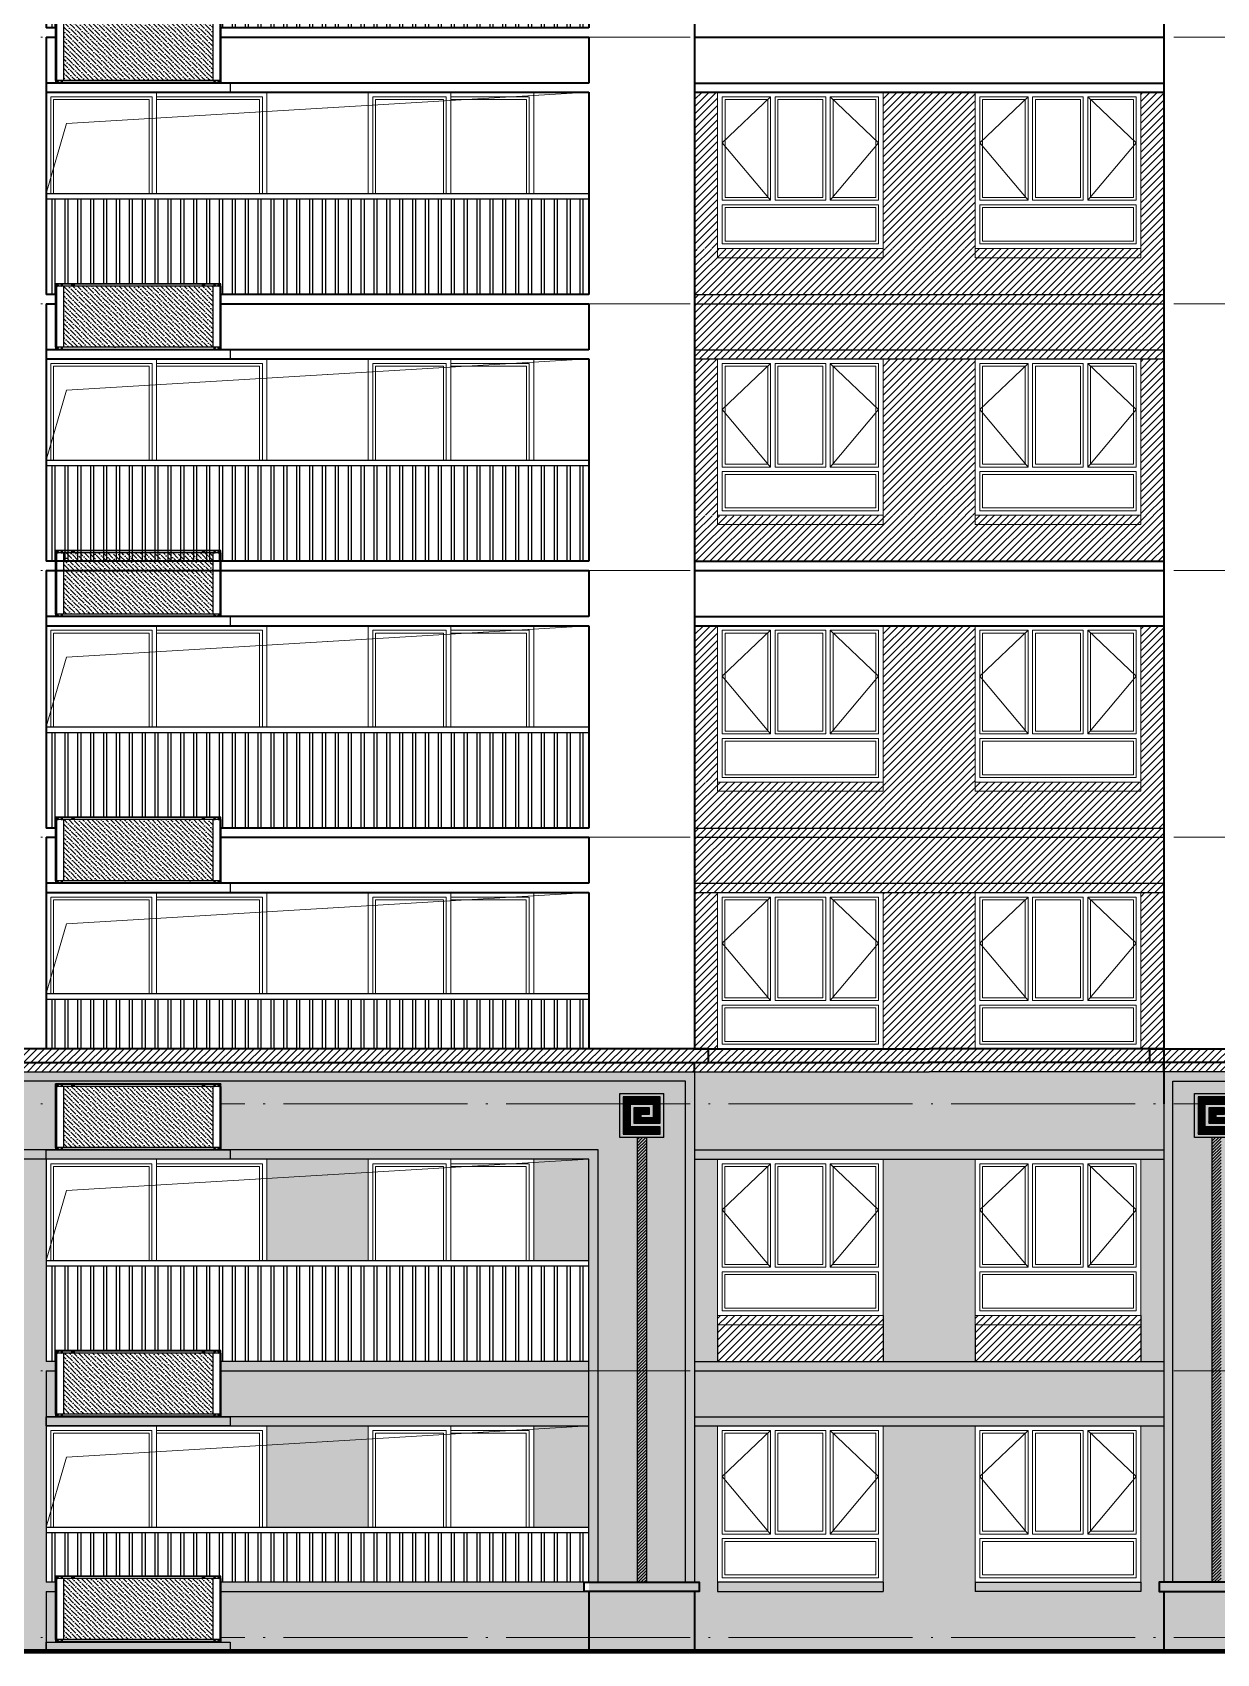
# Model space of a CAD drawing. Extents: x 27938 to 725830, y -209821 to 1628073.
# Drawn here: x 289767 to 302642, y 120374 to 137999 of the extents above; entities that cross this region are included whole.
import ezdxf
from ezdxf.xclip import XClip

# ---------------------------------------------------------------- set-up
doc = ezdxf.new("R2010")
doc.units = 0
doc.header["$LTSCALE"] = 1000
doc.header["$MEASUREMENT"] = 0
doc.header["$XCLIPFRAME"] = 0
doc.linetypes.add('DOTE', pattern=[2.42, 2, -0.2, 0.02, -0.2])
for name, color, linetype in [('3-剖面填充（细）', 250, 'Continuous'), ('5-平立面看线1', 45, 'Continuous'), ('Stair-栏杆', 142, 'Continuous'), ('修改标示', 212, 'Continuous'), ('看线', 251, 'Continuous'), ('立面', 73, 'Continuous')]:
    doc.layers.add(name, color=color, linetype=linetype)
for name, color, linetype, lineweight in [('DOTE', 19, 'DOTE', 9), ('WALL', 9, 'Continuous', 40), ('WINDOW', 144, 'Continuous', 15), ('立面-中轮廓线', 213, 'Continuous', 35), ('立面-普通轮廓', 7, 'Continuous', 18), ('立面-洞口示意', 152, 'Continuous', 13), ('立面-窗开启线', 250, 'Continuous', 13)]:
    doc.layers.add(name, color=color, linetype=linetype, lineweight=lineweight)
pattern_1 = [(45, (-421266.58, -38026), (-39.2886205, 39.2886205), [])]
pattern_2 = [(45, (-421116.58, -38176), (-39.2886205, 39.2886205), [])]
pattern_3 = [(45, (-146296.275, -121897.909), (-16.8379802, 16.8379802), [])]
pattern_4 = [(45, (-259660.754, -2900), (-39.2886205, 39.2886205), [])]
pattern_5 = [(45, (-146099.993, 82372.64), (-39.2886205, 39.2886205), [])]

# ---------------------------------------------------------------- blocks, each defined once
blk = doc.blocks.new('A$C6E765447')
at = {"layer": '3-剖面填充（细）'}
h = blk.add_hatch(dxfattribs=at)
h.set_pattern_fill('ANSI31', color=251, scale=5)
h.set_pattern_definition([(45, (0, 0), (-5.61266, 5.61266), [])])
h.paths.add_polyline_path([(752, 98), (752, 502), (348, 502), (348, 217), (635, 217), (635, 384), (465, 384), (465, 315), (555, 315), (555, 276), (427, 276), (427, 422), (673, 422), (673, 178), (348, 178), (348, 98)])
at = {"layer": '立面'}
for p, q in [((790, 540), (310, 540)), ((310, 60), (310, 540)), ((790, 60), (790, 540)), ((348, 217), (348, 502)), ((348, 502), (752, 502)), ((427, 422), (427, 276)), ((673, 422), (427, 422)), ((465, 315), (465, 384)), ((465, 384), (635, 384)), ((635, 384), (635, 217)), ((673, 178), (673, 422)), ((752, 502), (752, 98)), ((635, 217), (348, 217)), ((348, 98), (348, 178)), ((348, 178), (673, 178)), ((427, 276), (555, 276)), ((555, 315), (465, 315)), ((555, 276), (555, 315)), ((310, 60), (790, 60)), ((752, 98), (348, 98))]:
    blk.add_line(p, q, dxfattribs=at)
blk = doc.blocks.new('A$C3E9A43BF')
at = {"layer": '3-剖面填充（细）'}
h = blk.add_hatch(dxfattribs=at)
h.set_pattern_fill('ANSI31', color=256, scale=35)
h.set_pattern_definition(pattern_1)
h.paths.add_polyline_path([(24850, 6400), (24850, 6550), (-150, 6550), (-150, 6400)])
h = blk.add_hatch(dxfattribs=at)
h.set_pattern_fill('ANSI31', color=256, scale=35)
h.set_pattern_definition(pattern_1)
h.paths.add_polyline_path([(24850, 6400), (24850, 6550), (49850, 6550), (49850, 6400)])
h = blk.add_hatch(dxfattribs=at)
h.set_pattern_fill('ANSI31', color=256, scale=35)
h.set_pattern_definition(pattern_2)
h.paths.add_polyline_path([(24850, 6300), (24850, 6400), (0, 6400), (0, 6300)])
h = blk.add_hatch(dxfattribs=at)
h.set_pattern_fill('ANSI31', color=256, scale=35)
h.set_pattern_definition(pattern_2)
h.paths.add_polyline_path([(24850, 6300), (24850, 6400), (49700, 6400), (49700, 6300)])
h = blk.add_hatch(dxfattribs=at)
h.set_pattern_fill('ANSI31', color=256, scale=15)
h.set_pattern_definition(pattern_3)
h.paths.add_polyline_path([(21675, 750), (21775, 750), (21775, 5585), (21675, 5585)])
h = blk.add_hatch(dxfattribs=at)
h.set_pattern_fill('ANSI31', color=256, scale=15)
h.set_pattern_definition(pattern_3)
h.paths.add_polyline_path([(28025, 750), (27925, 750), (27925, 5585), (28025, 5585)])
for p in [(0, 6300), (49700, 6300)]:
    blk.add_line(p, (24850, 6300), dxfattribs=at)
at = {"layer": '3-剖面填充（细）', "color": 252, "true_color": 0x939598}
blk.add_lwpolyline([(21250, 750), (21250, 5450), (1050, 5450), (1050, 750)], dxfattribs=at)
at = {"layer": '看线', "color": 30}
for points in [[(22200, 750), (22200, 6200), (100, 6200), (100, 750)], [(22300, 6300), (22300, 750)], [(27400, 6300), (27400, 750)], [(27500, 750), (27500, 6200), (49600, 6200), (49600, 750)], [(21150, 750), (21150, 5350), (1150, 5350), (1150, 750)]]:
    blk.add_lwpolyline(points, dxfattribs=at)
at = {"layer": '立面'}
for p, q in [((21675, 5585), (21675, 750)), ((21775, 5585), (21775, 750)), ((27925, 5585), (27925, 750))]:
    blk.add_line(p, q, dxfattribs=at)
at = {"layer": '立面-中轮廓线', "color": 2}
for p, q in [((22300, 6550), (24850, 6550)), ((27400, 6550), (24850, 6550)), ((-150, 6400), (22450, 6400)), ((22300, 6400), (24850, 6400)), ((27400, 6400), (24850, 6400)), ((49850, 6400), (27250, 6400))]:
    blk.add_line(p, q, dxfattribs=at)
for points in [[(22300, 6300), (22300, 6400), (22450, 6400), (22450, 6550), (-150, 6550), (-150, 6400), (0, 6400), (0, 6300)], [(27400, 6300), (27400, 6400), (27250, 6400), (27250, 6550), (49850, 6550), (49850, 6400), (49700, 6400), (49700, 6300)], [(21150, 650), (21150, 0)], [(22300, 650), (22300, 0)], [(27400, 650), (27400, 0)]]:
    blk.add_lwpolyline(points, dxfattribs=at)
for points in [[(21100, 750), (22350, 750), (22350, 650), (21100, 650)], [(28600, 750), (27350, 750), (27350, 650), (28600, 650)]]:
    blk.add_lwpolyline(points, close=True, dxfattribs=at)
at = {"xscale": -1}
for p in [(22275, 5525), (28525, 5525)]:
    blk.add_blockref('A$C6E765447', p, dxfattribs=at)
blk = doc.blocks.new('HFHFHFDVD')
at = {"layer": '3-剖面填充（细）'}
h = blk.add_hatch(dxfattribs=at)
h.set_pattern_fill('ANSI31', color=256, scale=35)
h.set_pattern_definition(pattern_4)
edge = h.paths.add_edge_path()
edge.add_line((183406, 43376), (183406, 41676))
edge.add_line((183406, 41676), (183656, 41676))
edge.add_line((183656, 41676), (183656, 43376))
edge.add_line((183656, 43376), (183406, 43376))
h = blk.add_hatch(dxfattribs=at)
h.set_pattern_fill('ANSI31', color=256, scale=35)
h.set_pattern_definition(pattern_4)
h.paths.add_polyline_path([(185456, 41676), (186456, 41676), (186456, 43376), (185456, 43376)])
h = blk.add_hatch(dxfattribs=at)
h.set_pattern_fill('ANSI31', color=256, scale=35)
h.set_pattern_definition(pattern_4)
edge = h.paths.add_edge_path()
edge.add_line((188256, 41676), (188506, 41676))
edge.add_line((188506, 41676), (188506, 43376))
edge.add_line((188506, 43376), (188256, 43376))
edge.add_line((188256, 43376), (188256, 41676))
h = blk.add_hatch(dxfattribs=at)
h.set_pattern_fill('ANSI31', color=256, scale=35)
h.set_pattern_definition(pattern_4)
edge = h.paths.add_edge_path()
edge.add_line((183406, 41676), (183406, 41176))
edge.add_line((183406, 41176), (188506, 41176))
edge.add_line((188506, 41176), (188506, 41676))
edge.add_line((188506, 41676), (183406, 41671))
blk = doc.blocks.new('A$C2CF43C8D')
at = {"layer": 'WINDOW'}
blk.add_line((900, 2300), (900, 0), dxfattribs=at)
for points in [[(50, 2250), (850, 2250), (850, 50), (50, 50)], [(1750, 2250), (900, 2250), (900, 50), (1750, 50)]]:
    blk.add_lwpolyline(points, close=True, dxfattribs=at)
at = {"layer": 'WINDOW', "color": 250}
blk.add_lwpolyline([(80, 2220), (820, 2220), (820, 80), (80, 80)], close=True, dxfattribs=at)
blk.add_lwpolyline([(900, 80), (1720, 80), (1720, 2220), (900, 2220)], dxfattribs=at)
at = {"layer": '立面-普通轮廓'}
blk.add_lwpolyline([(0, 2300), (1800, 2300), (1800, 0), (0, 0)], close=True, dxfattribs=at)
blk = doc.blocks.new('A$C2B255B80')
at = {"layer": 'WINDOW'}
blk.add_line((1200, 2300), (1200, 0), dxfattribs=at)
for points in [[(50, 2250), (1150, 2250), (1150, 50), (50, 50)], [(2350, 2250), (1200, 2250), (1200, 50), (2350, 50)]]:
    blk.add_lwpolyline(points, close=True, dxfattribs=at)
at = {"layer": 'WINDOW', "color": 250}
blk.add_lwpolyline([(80, 2220), (1120, 2220), (1120, 80), (80, 80)], close=True, dxfattribs=at)
blk.add_lwpolyline([(1200, 80), (2320, 80), (2320, 2220), (1200, 2220)], dxfattribs=at)
at = {"layer": '立面-普通轮廓'}
blk.add_lwpolyline([(0, 2300), (2400, 2300), (2400, 0), (0, 0)], close=True, dxfattribs=at)
blk = doc.blocks.new('A$C6BC36758')
at = {"layer": 'WINDOW'}
for points in [[(-1750, 1650), (-1225, 1650), (-1225, 525), (-1750, 525)], [(-1175, 1650), (-625, 1650), (-625, 525), (-1175, 525)], [(-50, 1650), (-575, 1650), (-575, 525), (-50, 525)], [(-1750, 475), (-50, 475), (-50, 50), (-1750, 50)]]:
    blk.add_lwpolyline(points, close=True, dxfattribs=at)
at = {"layer": 'WINDOW', "color": 250}
for points in [[(-1720, 1620), (-1255, 1620), (-1255, 555), (-1720, 555)], [(-1145, 1620), (-655, 1620), (-655, 555), (-1145, 555)], [(-80, 1620), (-545, 1620), (-545, 555), (-80, 555)], [(-1720, 445), (-80, 445), (-80, 80), (-1720, 80)]]:
    blk.add_lwpolyline(points, close=True, dxfattribs=at)
at = {"layer": '立面-普通轮廓'}
blk.add_lwpolyline([(-1800, 1700), (0, 1700), (0, 0), (-1800, 0)], close=True, dxfattribs=at)
at = {"layer": '立面-窗开启线', "color": 251, "ltscale": 0.5, "true_color": 0x636466}
for points in [[(-1225, 1650), (-1750, 1150), (-1225, 525)], [(-575, 1650), (-50, 1150), (-575, 525)]]:
    blk.add_lwpolyline(points, dxfattribs=at)
blk = doc.blocks.new('HGHFSFFESDDRG')
at = {"layer": 'Stair-栏杆'}
for p, q in [((176356, 42276), (182256, 42276)), ((176356, 42216), (182256, 42216))]:
    blk.add_line(p, q, dxfattribs=at)
for points in [[(176421, 41176), (176421, 42216)], [(176451, 42216), (176451, 41176)], [(176561, 41176), (176561, 42216)], [(176591, 42216), (176591, 41176)], [(176701, 41176), (176701, 42216)], [(176731, 42216), (176731, 41176)], [(176841, 41176), (176841, 42216)], [(176871, 42216), (176871, 41176)], [(176981, 41176), (176981, 42216)], [(177011, 42216), (177011, 41176)], [(177121, 41176), (177121, 42216)], [(177151, 42216), (177151, 41176)], [(177261, 41176), (177261, 42216)], [(177291, 42216), (177291, 41176)], [(177401, 41176), (177401, 42216)], [(177431, 42216), (177431, 41176)], [(177541, 41176), (177541, 42216)], [(177571, 42216), (177571, 41176)], [(177681, 41176), (177681, 42216)], [(177711, 42216), (177711, 41176)], [(177821, 41176), (177821, 42216)], [(177851, 42216), (177851, 41176)], [(177961, 41176), (177961, 42216)], [(177991, 42216), (177991, 41176)], [(178101, 41176), (178101, 42216)], [(178131, 42216), (178131, 41176)], [(178241, 41176), (178241, 42216)], [(178271, 42216), (178271, 41176)], [(178381, 41176), (178381, 42216)], [(178411, 42216), (178411, 41176)], [(178521, 41176), (178521, 42216)], [(178551, 42216), (178551, 41176)], [(178661, 41176), (178661, 42216)], [(178691, 42216), (178691, 41176)], [(178801, 41176), (178801, 42216)], [(178831, 42216), (178831, 41176)], [(178941, 41176), (178941, 42216)], [(178971, 42216), (178971, 41176)], [(179081, 41176), (179081, 42216)], [(179111, 42216), (179111, 41176)], [(179221, 41176), (179221, 42216)], [(179251, 42216), (179251, 41176)], [(179361, 41176), (179361, 42216)], [(179391, 42216), (179391, 41176)], [(179501, 41176), (179501, 42216)], [(179531, 42216), (179531, 41176)], [(179641, 41176), (179641, 42216)], [(179671, 42216), (179671, 41176)], [(179781, 41176), (179781, 42216)], [(179811, 42216), (179811, 41176)], [(179921, 41176), (179921, 42216)], [(179951, 42216), (179951, 41176)], [(180061, 41176), (180061, 42216)], [(180091, 42216), (180091, 41176)], [(180201, 41176), (180201, 42216)], [(180231, 42216), (180231, 41176)], [(180341, 41176), (180341, 42216)], [(180371, 42216), (180371, 41176)], [(180481, 41176), (180481, 42216)], [(180511, 42216), (180511, 41176)], [(180621, 41176), (180621, 42216)], [(180651, 42216), (180651, 41176)], [(180761, 41176), (180761, 42216)], [(180791, 42216), (180791, 41176)], [(180901, 41176), (180901, 42216)], [(180931, 42216), (180931, 41176)], [(181041, 41176), (181041, 42216)], [(181071, 42216), (181071, 41176)], [(181181, 41176), (181181, 42216)], [(181211, 42216), (181211, 41176)], [(181321, 41176), (181321, 42216)], [(181351, 42216), (181351, 41176)], [(181461, 41176), (181461, 42216)], [(181491, 42216), (181491, 41176)], [(181601, 41176), (181601, 42216)], [(181631, 42216), (181631, 41176)], [(181741, 41176), (181741, 42216)], [(181771, 42216), (181771, 41176)], [(181881, 41176), (181881, 42216)], [(181911, 42216), (181911, 41176)], [(182021, 41176), (182021, 42216)], [(182051, 42216), (182051, 41176)], [(182161, 41176), (182161, 42216)], [(182191, 42216), (182191, 41176)]]:
    blk.add_lwpolyline(points, dxfattribs=at)
at = {"layer": '立面-中轮廓线'}
for p, q in [((176356, 43976), (176356, 41176)), ((182256, 43976), (182256, 43476)), ((183406, 43976), (183406, 41076)), ((188506, 43976), (188506, 41076)), ((182256, 43376), (182256, 41176))]:
    blk.add_line(p, q, dxfattribs=at)
for points in [[(182256, 43476), (176356, 43476)], [(176356, 43376), (182256, 43376)], [(182256, 41176), (176356, 41176)], [(176356, 41076), (182256, 41076)]]:
    blk.add_lwpolyline(points, dxfattribs=at)
at = {"layer": '立面-普通轮廓'}
for points in [[(185456, 41676), (183656, 41676), (183656, 41576), (185456, 41576)], [(185456, 41676), (185456, 41576)], [(186456, 41676), (188256, 41676), (188256, 41576), (186456, 41576)], [(186456, 41676), (186456, 41576)]]:
    blk.add_lwpolyline(points, dxfattribs=at)
at = {"layer": '立面-洞口示意'}
blk.add_lwpolyline([(176356, 42276), (176575, 43035), (182256, 43376)], dxfattribs=at)
ref = blk.add_blockref('A$C2B255B80', (176356, 41076), dxfattribs=dict(rotation=359.9999999999154))
XClip(ref).set_block_clipping_path([(0, 1199.9999183437), (2400.0002853817, 2299.9999999927)])
ref = blk.add_blockref('A$C2CF43C8D', (179856, 41076), dxfattribs=dict(rotation=6.813322653522505e-11))
XClip(ref).set_block_clipping_path([(0, 1199.9999183439), (1800.0002853817, 2300.0000000003)])
for p in [(185456, 41676), (188256, 41676)]:
    blk.add_blockref('A$C6BC36758', p)
blk = doc.blocks.new('A$C0FC9229A')
at = {"color": 164}
blk.add_wipeout([(1080, 1056), (1079, 1057), (-923, 1057), (-923, 1056), (-923, 1027), (-922, 1027), (-922, 287), (-923, 287), (-923, 257), (-923, 257), (1079, 257), (1080, 257), (1080, 287), (1078, 287), (1078, 1027), (1080, 1027)], dxfattribs=at).translate(0, 0, 0).dxf.layer = 'WALL'
h = blk.add_hatch()
h.set_pattern_fill('ANSI36', color=164, scale=25, style=0)
h.set_pattern_definition([(45, (0, 0), (21.0475, 77.1741), [99.2188, -19.8438, 0, -19.8438])])
h.paths.add_polyline_path([(983, 287), (983, 1027), (-826, 1027), (-826, 287)])
for p, q in [((-923, 1057), (1079, 1057)), ((-923, 1057), (1079, 1057)), ((-923, 1027), (-923, 1057)), ((-923, 1027), (-923, 1056)), ((-923, 1056), (-923, 1056)), ((-923, 1052), (1080, 1052)), ((-923, 1052), (1079, 1052)), ((-923, 1027), (1080, 1027)), ((-922, 1027), (-922, 287)), ((-922, 287), (-922, 1027)), ((-921, 287), (-921, 1027)), ((-912, 1057), (-912, 1027)), ((-912, 1027), (-912, 287)), ((-912, 1027), (-912, 287)), ((-897, 1040), (-899, 1038)), ((-899, 1038), (-899, 1036)), ((-899, 1036), (-897, 1034)), ((-897, 1030), (-897, 1044)), ((-894, 1038), (-897, 1040)), ((-897, 1034), (-894, 1036)), ((-894, 1036), (-894, 1038)), ((-847, 1040), (-849, 1038)), ((-849, 1038), (-849, 1036)), ((-849, 1036), (-847, 1034)), ((-847, 1030), (-847, 1044)), ((-844, 1038), (-847, 1040)), ((-847, 1034), (-844, 1036)), ((-844, 1036), (-844, 1038)), ((-826, 1027), (-826, 287)), ((-826, 1027), (-826, 287)), ((-720, 1045), (-703, 1045)), ((-720, 1035), (-703, 1035)), ((-711, 1054), (-711, 1025)), ((859, 1045), (876, 1045)), ((859, 1035), (876, 1035)), ((868, 1054), (868, 1025)), ((983, 1027), (983, 287)), ((1003, 1040), (1001, 1038)), ((1001, 1038), (1001, 1036)), ((1001, 1036), (1003, 1034)), ((1003, 1030), (1003, 1044)), ((1006, 1038), (1003, 1040)), ((1003, 1034), (1006, 1036)), ((1006, 1036), (1006, 1038)), ((1053, 1040), (1051, 1038)), ((1051, 1038), (1051, 1036)), ((1051, 1036), (1053, 1034)), ((1053, 1030), (1053, 1044)), ((1056, 1038), (1053, 1040)), ((1053, 1034), (1056, 1036)), ((1056, 1036), (1056, 1038)), ((1068, 1057), (1068, 1027)), ((1068, 1027), (1068, 287)), ((1068, 1027), (1068, 287)), ((1077, 287), (1077, 1027)), ((1078, 287), (1078, 1027)), ((1078, 1027), (1078, 287)), ((1079, 1027), (1079, 1057)), ((1080, 1056), (1079, 1056)), ((1080, 1027), (1080, 1056)), ((-923, 287), (1080, 287)), ((-923, 287), (-923, 257)), ((-923, 287), (-923, 257)), ((-923, 262), (1080, 262)), ((-923, 262), (1079, 262)), ((-923, 257), (-923, 257)), ((-923, 257), (1079, 257)), ((-923, 257), (1079, 257)), ((-922, 287), (-826, 287)), ((-912, 257), (-912, 287)), ((-899, 278), (-897, 280)), ((-899, 276), (-899, 278)), ((-897, 274), (-899, 276)), ((-897, 284), (-897, 270)), ((-897, 280), (-894, 278)), ((-894, 276), (-897, 274)), ((-894, 278), (-894, 276)), ((-849, 278), (-847, 280)), ((-849, 276), (-849, 278)), ((-847, 274), (-849, 276)), ((-847, 284), (-847, 270)), ((-847, 280), (-844, 278)), ((-844, 276), (-847, 274)), ((-844, 278), (-844, 276)), ((1001, 278), (1003, 280)), ((1001, 276), (1001, 278)), ((1003, 274), (1001, 276)), ((1003, 284), (1003, 270)), ((1003, 280), (1006, 278)), ((1006, 276), (1003, 274)), ((1006, 278), (1006, 276)), ((1051, 278), (1053, 280)), ((1051, 276), (1051, 278)), ((1053, 274), (1051, 276)), ((1053, 284), (1053, 270)), ((1053, 280), (1056, 278)), ((1056, 276), (1053, 274)), ((1056, 278), (1056, 276)), ((1068, 257), (1068, 287)), ((1079, 287), (1079, 257)), ((1080, 257), (1079, 257)), ((1080, 287), (1080, 257))]:
    blk.add_line(p, q, dxfattribs=at)
for points in [[(-923, 1052), (-923, 1052), (-923, 1052), (-923, 1052), (-923, 1052)], [(1080, 1052), (1080, 1052), (1079, 1052), (1079, 1052), (1079, 1052)], [(-923, 262), (-923, 262), (-923, 262), (-923, 262), (-923, 262)], [(1080, 262), (1080, 262), (1079, 262), (1079, 262), (1079, 262)]]:
    blk.add_lwpolyline(points, dxfattribs=at)
for centre, radius in [((-897, 1037), 10), ((-897, 1037), 9.5), ((-847, 1037), 10), ((-847, 1037), 9.5), ((1003, 1037), 10), ((1003, 1037), 9.5), ((1053, 1037), 10), ((1053, 1037), 9.5), ((-897, 277), 10), ((-897, 277), 9.5), ((-847, 277), 10), ((-847, 277), 9.5), ((1003, 277), 10), ((1003, 277), 9.5), ((1053, 277), 10), ((1053, 277), 9.5)]:
    blk.add_circle(centre, radius, dxfattribs=at)
for centre, radius, start, end in [((-923, 1056), 0.5, 90, 180), ((-720, 1040), 4.9, 87.1406, 272.8594), ((-703, 1040), 4.9, 267.1406, 92.8594), ((859, 1040), 4.9, 87.1406, 272.8594), ((876, 1040), 4.9, 267.1406, 92.8594), ((1079, 1056), 0.5, 0, 90), ((-923, 257), 0.5, 180, 270), ((1079, 257), 0.5, 270, 0)]:
    blk.add_arc(centre, radius, start, end, dxfattribs=at)

msp = doc.modelspace()

# ---------------------------------------------------------------- hatches: boundary and pattern name
at = {"layer": '3-剖面填充（细）'}
h = msp.add_hatch(dxfattribs=at)
h.set_pattern_fill('ANSI31', color=256, scale=35)
h.set_pattern_definition([(45, (-146099.997, 99772.64), (-39.2886205, 39.2886205), [])])
h.paths.add_polyline_path([(296966.6, 134448.6), (302066.6, 134448.6), (302066.6, 135148.6), (296966.6, 135148.6)])
h = msp.add_hatch(dxfattribs=at)
h.set_pattern_fill('ANSI31', color=256, scale=35)
h.set_pattern_definition([(45, (-146099.997, 93972.64), (-39.2886205, 39.2886205), [])])
h.paths.add_polyline_path([(296966.6, 128648.6), (302066.6, 128648.6), (302066.6, 129348.6), (296966.6, 129348.6)])
h = msp.add_hatch(dxfattribs=at)
h.set_pattern_fill('ANSI31', color=256, scale=35)
h.set_pattern_definition(pattern_5)
edge = h.paths.add_edge_path()
edge.add_line((296966.6, 128648.6), (296966.6, 126948.6))
edge.add_line((296966.6, 126948.6), (297216.6, 126948.6))
edge.add_line((297216.6, 126948.6), (297216.6, 128648.6))
edge.add_line((297216.6, 128648.6), (296966.6, 128648.6))
h = msp.add_hatch(dxfattribs=at)
h.set_pattern_fill('ANSI31', color=256, scale=35)
h.set_pattern_definition(pattern_5)
h.paths.add_polyline_path([(299016.6, 126948.6), (300016.6, 126948.6), (300016.6, 128648.6), (299016.6, 128648.6)])
h = msp.add_hatch(dxfattribs=at)
h.set_pattern_fill('ANSI31', color=256, scale=35)
h.set_pattern_definition(pattern_5)
edge = h.paths.add_edge_path()
edge.add_line((301816.6, 126948.6), (302066.6, 126948.6))
edge.add_line((302066.6, 126948.6), (302066.6, 128648.6))
edge.add_line((302066.6, 128648.6), (301816.6, 128648.6))
edge.add_line((301816.6, 128648.6), (301816.6, 126948.6))
h = msp.add_hatch(dxfattribs=at)
h.set_pattern_fill('混凝土', color=251, scale=40)
h.set_pattern_definition([(50, (113560.76, 112891.82), (286.90407, -25.10085), [30, -330]), (355, (113560.76, 112891.82), (-55.50053, 300.87685), [24, -264]), (100.4514, (113584.67, 112889.73), (231.40375, 275.7758), [25.49608, -280.45684]), (46.1842, (113560.76, 112971.8), (426.8964, -66.2076), [45, -495]), (96.6356, (113596.34, 112966.3), (373.8651, 389.64715), [38.2441, -420.6852]), (351.1842, (113560.76, 112971.8), (373.8648, 389.6474), [36, -396]), (21, (113600.76, 112951.82), (238.76282, -161.04756), [30, -330]), (326, (113600.76, 112951.82), (97.32613, 290.06), [24, -264]), (71.4514, (113620.66, 112938.4), (336.08905, 129.0122), [25.49608, -280.45684]), (37.5, (113560.76, 112891.82), (4.86394, 133.15754), [0, -260.8, 0, -268, 0, -265]), (7.5, (113560.76, 112891.82), (105.227815, 157.76468), [0, -152.8, 0, -254.8, 0, -101]), (327.5, (113471.56, 112891.82), (213.528974, -9.02195), [0, -100, 0, -312, 0, -414]), (317.5, (113431.56, 112891.82), (233.27447, 40.042), [0, -130, 0, -207.2, 0, -294])])
h.paths.add_polyline_path([(300016.6, 125748.6), (301816.6, 125748.6), (301816.6, 123548.6), (300016.6, 123548.6)], flags=16)
h.paths.add_polyline_path([(311016.6, 122848.6), (312616.6, 122848.6), (312616.6, 121148.6), (311016.6, 121148.6)], flags=16)
h.paths.add_polyline_path([(311016.6, 125748.6), (312616.6, 125748.6), (312616.6, 124048.6), (311016.6, 124048.6)], flags=16)
h.paths.add_polyline_path([(309416.6, 122848.6), (310716.6, 122848.6), (310716.6, 120848.6), (309416.6, 120848.6)], flags=16)
h.paths.add_polyline_path([(309416.6, 125748.6), (310716.6, 125748.6), (310716.6, 123548.6), (309416.6, 123548.6)], flags=16)
h.paths.add_polyline_path([(303816.6, 122848.6), (303816.6, 121748.6), (303216.6, 121748.6), (303216.6, 121148.6), (303266.6, 121148.6), (303266.6, 121048.6), (303216.6, 121048.6), (303216.6, 121148.6), (309116.6, 121148.6), (309116.6, 122848.6), (306716.6, 122848.6), (306716.6, 121748.6), (305616.6, 121748.6), (305616.6, 122848.6)], flags=16)
h.paths.add_polyline_path([(303816.6, 125748.6), (303816.6, 124648.6), (303216.6, 124648.6), (303216.6, 123548.6), (309116.6, 123548.6), (309116.6, 125748.6), (306716.6, 125748.6), (306716.6, 124648.6), (305616.6, 124648.6), (305616.6, 125748.6)], flags=16)
h.paths.add_polyline_path([(300016.6, 122848.6), (301816.6, 122848.6), (301816.6, 121148.6), (300016.6, 121148.6)], flags=16)
h.paths.add_polyline_path([(315416.6, 122848.6), (313816.6, 122848.6), (313816.6, 121148.6), (315416.6, 121148.6)], flags=16)
h.paths.add_polyline_path([(315416.6, 125748.6), (313816.6, 125748.6), (313816.6, 124048.6), (315416.6, 124048.6)], flags=16)
h.paths.add_polyline_path([(317016.6, 122848.6), (315716.6, 122848.6), (315716.6, 120848.6), (317016.6, 120848.6)], flags=16)
h.paths.add_polyline_path([(317016.6, 125748.6), (315716.6, 125748.6), (315716.6, 123548.6), (317016.6, 123548.6)], flags=16)
h.paths.add_polyline_path([(322616.6, 122848.6), (322616.6, 121748.6), (323216.6, 121748.6), (323216.6, 121148.6), (323166.6, 121148.6), (323166.6, 121048.6), (323216.6, 121048.6), (323216.6, 121148.6), (317316.6, 121148.6), (317316.6, 122848.6), (319716.6, 122848.6), (319716.6, 121748.6), (320816.6, 121748.6), (320816.6, 122848.6)], flags=16)
h.paths.add_polyline_path([(322616.6, 125748.6), (322616.6, 124648.6), (323216.6, 124648.6), (323216.6, 123548.6), (317316.6, 123548.6), (317316.6, 125748.6), (319716.6, 125748.6), (319716.6, 124648.6), (320816.6, 124648.6), (320816.6, 125748.6)], flags=16)
h.paths.add_polyline_path([(326416.6, 122848.6), (324616.6, 122848.6), (324616.6, 121148.6), (326416.6, 121148.6)], flags=16)
h.paths.add_polyline_path([(299016.6, 125748.6), (297216.6, 125748.6), (297216.6, 123548.6), (299016.6, 123548.6)], flags=16)
h.paths.add_polyline_path([(288016.6, 122848.6), (286416.6, 122848.6), (286416.6, 121148.6), (288016.6, 121148.6)], flags=16)
h.paths.add_polyline_path([(288016.6, 125748.6), (286416.6, 125748.6), (286416.6, 124048.6), (288016.6, 124048.6)], flags=16)
h.paths.add_polyline_path([(289616.6, 122848.6), (288316.6, 122848.6), (288316.6, 120848.6), (289616.6, 120848.6)], flags=16)
h.paths.add_polyline_path([(289616.6, 125748.6), (288316.6, 125748.6), (288316.6, 123548.6), (289616.6, 123548.6)], flags=16)
h.paths.add_polyline_path([(295216.6, 122848.6), (295216.6, 121748.6), (295816.6, 121748.6), (295816.6, 121148.6), (295766.6, 121148.6), (295766.6, 121048.6), (295816.6, 121048.6), (295816.6, 121148.6), (289916.6, 121148.6), (289916.6, 122848.6), (292316.6, 122848.6), (292316.6, 121748.6), (293416.6, 121748.6), (293416.6, 122848.6)], flags=16)
h.paths.add_polyline_path([(295216.6, 125748.6), (295216.6, 124648.6), (295816.6, 124648.6), (295816.6, 123548.6), (289916.6, 123548.6), (289916.6, 125748.6), (292316.6, 125748.6), (292316.6, 124648.6), (293416.6, 124648.6), (293416.6, 125748.6)], flags=16)
h.paths.add_polyline_path([(299016.6, 122848.6), (297216.6, 122848.6), (297216.6, 121148.6), (299016.6, 121148.6)], flags=16)
h.paths.add_polyline_path([(283616.6, 122848.6), (285216.6, 122848.6), (285216.6, 121148.6), (283616.6, 121148.6)], flags=16)
h.paths.add_polyline_path([(283616.6, 125748.6), (285216.6, 125748.6), (285216.6, 124048.6), (283616.6, 124048.6)], flags=16)
h.paths.add_polyline_path([(282016.6, 122848.6), (283316.6, 122848.6), (283316.6, 120848.6), (282016.6, 120848.6)], flags=16)
h.paths.add_polyline_path([(282016.6, 125748.6), (283316.6, 125748.6), (283316.6, 123548.6), (282016.6, 123548.6)], flags=16)
h.paths.add_polyline_path([(276416.6, 122848.6), (276416.6, 121748.6), (275816.6, 121748.6), (275816.6, 121148.6), (275866.6, 121148.6), (275866.6, 121048.6), (275816.6, 121048.6), (275816.6, 121148.6), (281716.6, 121148.6), (281716.6, 122848.6), (279316.6, 122848.6), (279316.6, 121748.6), (278216.6, 121748.6), (278216.6, 122848.6)], flags=16)
h.paths.add_polyline_path([(276416.6, 125748.6), (276416.6, 124648.6), (275816.6, 124648.6), (275816.6, 123548.6), (281716.6, 123548.6), (281716.6, 125748.6), (279316.6, 125748.6), (279316.6, 124648.6), (278216.6, 124648.6), (278216.6, 125748.6)], flags=16)
h.paths.add_polyline_path([(272616.6, 122848.6), (274416.6, 122848.6), (274416.6, 121148.6), (272616.6, 121148.6)], flags=16)
h.paths.add_polyline_path([(272016.6, 123498.6), (272016.6, 122948.6), (271866.6, 122948.6), (271866.6, 122848.6), (272016.6, 122848.6), (272016.6, 121148.6), (271866.6, 121148.6), (271866.6, 121048.6), (272016.6, 121048.6), (272016.6, 120398.6), (327016.6, 120398.6), (327016.6, 121048.6), (327166.6, 121048.6), (327166.6, 121148.6), (327016.6, 121148.6), (327016.6, 122848.6), (327166.6, 122848.6), (327166.6, 122948.6), (327016.6, 122948.6), (327016.6, 123498.6), (324366.6, 123498.6), (324366.6, 126698.6), (274666.6, 126698.6), (274666.6, 123498.6)])
h = msp.add_hatch(dxfattribs=at)
h.set_pattern_fill('ANSI31', color=256, scale=35)
h.set_pattern_definition([(45, (-398227.49, 96872.64), (-39.2886205, 39.2886205), [])])
h.paths.add_polyline_path([(297216.6, 124048.6), (297216.6, 123548.6), (299016.6, 123548.6), (299016.6, 124048.6)])
h = msp.add_hatch(dxfattribs=at)
h.set_pattern_fill('ANSI31', color=256, scale=35)
h.set_pattern_definition([(45, (-395427.45, 96872.64), (-39.2886205, 39.2886205), [])])
h.paths.add_polyline_path([(300016.6, 124048.6), (300016.6, 123548.6), (301816.6, 123548.6), (301816.6, 124048.6)])

# ---------------------------------------------------------------- linework, layer by layer
at = {"color": 7}
for p, q in [((296966.6, 135148.6), (302066.6, 135148.6)), ((296966.6, 135048.6), (302066.6, 135048.6)), ((296966.6, 134548.6), (302066.6, 134548.6)), ((296966.6, 134448.6), (302066.6, 134448.6)), ((296966.6, 129348.6), (302066.6, 129348.6)), ((296966.6, 129248.6), (302066.6, 129248.6)), ((296966.6, 128748.6), (302066.6, 128748.6)), ((296966.6, 128648.6), (302066.6, 128648.6))]:
    msp.add_line(p, q, dxfattribs=at)
for points in [[(299016.6, 124048.6), (299016.6, 123948.6)], [(301816.6, 124048.6), (301816.6, 123948.6)]]:
    msp.add_lwpolyline(points, dxfattribs=at)
at = {"layer": '3-剖面填充（细）', "color": 251}
for p, q in [((297216.6, 123948.6), (297216.6, 123548.6)), ((299016.6, 123948.6), (299016.6, 123548.6)), ((300016.6, 123948.6), (300016.6, 123548.6)), ((301816.6, 123948.6), (301816.6, 123548.6))]:
    msp.add_line(p, q, dxfattribs=at)
at = {"layer": '5-平立面看线1', "color": 1, "ltscale": 0.8, "const_width": 50}
msp.add_lwpolyline([(328516.6, 120398.6), (270716.6, 120398.6)], dxfattribs=at)
at = {"layer": 'DOTE', "linetype": 'DOTE'}
for p, q in [((270716.6, 137948.6), (328516.6, 137948.6)), ((270716.6, 135048.6), (328516.6, 135048.6)), ((270716.6, 132148.6), (328516.6, 132148.6)), ((270716.6, 129248.6), (328516.6, 129248.6)), ((270716.6, 126348.6), (328516.6, 126348.6)), ((270716.6, 123448.6), (328516.6, 123448.6)), ((270716.6, 120548.6), (328516.6, 120548.6))]:
    msp.add_line(p, q, dxfattribs=at)
at = {"layer": 'Stair-栏杆'}
for p, q in [((289916.6, 127548.6), (295816.6, 127548.6)), ((289916.6, 127488.6), (295816.6, 127488.6)), ((289916.6, 124648.6), (295816.6, 124648.6)), ((289916.6, 124588.6), (295816.6, 124588.6)), ((289916.6, 121748.6), (295816.6, 121748.6)), ((289916.6, 121688.6), (295816.6, 121688.6))]:
    msp.add_line(p, q, dxfattribs=at)
for points in [[(289981.6, 126948.6), (289981.6, 127488.6)], [(290011.6, 127488.6), (290011.6, 126948.6)], [(290121.6, 126948.6), (290121.6, 127488.6)], [(290151.6, 127488.6), (290151.6, 126948.6)], [(290261.6, 126948.6), (290261.6, 127488.6)], [(290291.6, 127488.6), (290291.6, 126948.6)], [(290401.6, 126948.6), (290401.6, 127488.6)], [(290431.6, 127488.6), (290431.6, 126948.6)], [(290541.6, 126948.6), (290541.6, 127488.6)], [(290571.6, 127488.6), (290571.6, 126948.6)], [(290681.6, 126948.6), (290681.6, 127488.6)], [(290711.6, 127488.6), (290711.6, 126948.6)], [(290821.6, 126948.6), (290821.6, 127488.6)], [(290851.6, 127488.6), (290851.6, 126948.6)], [(290961.6, 126948.6), (290961.6, 127488.6)], [(290991.6, 127488.6), (290991.6, 126948.6)], [(291101.6, 126948.6), (291101.6, 127488.6)], [(291131.6, 127488.6), (291131.6, 126948.6)], [(291241.6, 126948.6), (291241.6, 127488.6)], [(291271.6, 127488.6), (291271.6, 126948.6)], [(291381.6, 126948.6), (291381.6, 127488.6)], [(291411.6, 127488.6), (291411.6, 126948.6)], [(291521.6, 126948.6), (291521.6, 127488.6)], [(291551.6, 127488.6), (291551.6, 126948.6)], [(291661.6, 126948.6), (291661.6, 127488.6)], [(291691.6, 127488.6), (291691.6, 126948.6)], [(291801.6, 126948.6), (291801.6, 127488.6)], [(291831.6, 127488.6), (291831.6, 126948.6)], [(291941.6, 126948.6), (291941.6, 127488.6)], [(291971.6, 127488.6), (291971.6, 126948.6)], [(292081.6, 126948.6), (292081.6, 127488.6)], [(292111.6, 127488.6), (292111.6, 126948.6)], [(292221.6, 126948.6), (292221.6, 127488.6)], [(292251.6, 127488.6), (292251.6, 126948.6)], [(292361.6, 126948.6), (292361.6, 127488.6)], [(292391.6, 127488.6), (292391.6, 126948.6)], [(292501.6, 126948.6), (292501.6, 127488.6)], [(292531.6, 127488.6), (292531.6, 126948.6)], [(292641.6, 126948.6), (292641.6, 127488.6)], [(292671.6, 127488.6), (292671.6, 126948.6)], [(292781.6, 126948.6), (292781.6, 127488.6)], [(292811.6, 127488.6), (292811.6, 126948.6)], [(292921.6, 126948.6), (292921.6, 127488.6)], [(292951.6, 127488.6), (292951.6, 126948.6)], [(293061.6, 126948.6), (293061.6, 127488.6)], [(293091.6, 127488.6), (293091.6, 126948.6)], [(293201.6, 126948.6), (293201.6, 127488.6)], [(293231.6, 127488.6), (293231.6, 126948.6)], [(293341.6, 126948.6), (293341.6, 127488.6)], [(293371.6, 127488.6), (293371.6, 126948.6)], [(293481.6, 126948.6), (293481.6, 127488.6)], [(293511.6, 127488.6), (293511.6, 126948.6)], [(293621.6, 126948.6), (293621.6, 127488.6)], [(293651.6, 127488.6), (293651.6, 126948.6)], [(293761.6, 126948.6), (293761.6, 127488.6)], [(293791.6, 127488.6), (293791.6, 126948.6)], [(293901.6, 126948.6), (293901.6, 127488.6)], [(293931.6, 127488.6), (293931.6, 126948.6)], [(294041.6, 126948.6), (294041.6, 127488.6)], [(294071.6, 127488.6), (294071.6, 126948.6)], [(294181.6, 126948.6), (294181.6, 127488.6)], [(294211.6, 127488.6), (294211.6, 126948.6)], [(294321.6, 126948.6), (294321.6, 127488.6)], [(294351.6, 127488.6), (294351.6, 126948.6)], [(294461.6, 126948.6), (294461.6, 127488.6)], [(294491.6, 127488.6), (294491.6, 126948.6)], [(294601.6, 126948.6), (294601.6, 127488.6)], [(294631.6, 127488.6), (294631.6, 126948.6)], [(294741.6, 126948.6), (294741.6, 127488.6)], [(294771.6, 127488.6), (294771.6, 126948.6)], [(294881.6, 126948.6), (294881.6, 127488.6)], [(294911.6, 127488.6), (294911.6, 126948.6)], [(295021.6, 126948.6), (295021.6, 127488.6)], [(295051.6, 127488.6), (295051.6, 126948.6)], [(295161.6, 126948.6), (295161.6, 127488.6)], [(295191.6, 127488.6), (295191.6, 126948.6)], [(295301.6, 126948.6), (295301.6, 127488.6)], [(295331.6, 127488.6), (295331.6, 126948.6)], [(295441.6, 126948.6), (295441.6, 127488.6)], [(295471.6, 127488.6), (295471.6, 126948.6)], [(295581.6, 126948.6), (295581.6, 127488.6)], [(295611.6, 127488.6), (295611.6, 126948.6)], [(295721.6, 126948.6), (295721.6, 127488.6)], [(295751.6, 127488.6), (295751.6, 126948.6)], [(289981.6, 123548.6), (289981.6, 124588.6)], [(290011.6, 124588.6), (290011.6, 123548.6)], [(290121.6, 123548.6), (290121.6, 124588.6)], [(290151.6, 124588.6), (290151.6, 123548.6)], [(290261.6, 123548.6), (290261.6, 124588.6)], [(290291.6, 124588.6), (290291.6, 123548.6)], [(290401.6, 123548.6), (290401.6, 124588.6)], [(290431.6, 124588.6), (290431.6, 123548.6)], [(290541.6, 123548.6), (290541.6, 124588.6)], [(290571.6, 124588.6), (290571.6, 123548.6)], [(290681.6, 123548.6), (290681.6, 124588.6)], [(290711.6, 124588.6), (290711.6, 123548.6)], [(290821.6, 123548.6), (290821.6, 124588.6)], [(290851.6, 124588.6), (290851.6, 123548.6)], [(290961.6, 123548.6), (290961.6, 124588.6)], [(290991.6, 124588.6), (290991.6, 123548.6)], [(291101.6, 123548.6), (291101.6, 124588.6)], [(291131.6, 124588.6), (291131.6, 123548.6)], [(291241.6, 123548.6), (291241.6, 124588.6)], [(291271.6, 124588.6), (291271.6, 123548.6)], [(291381.6, 123548.6), (291381.6, 124588.6)], [(291411.6, 124588.6), (291411.6, 123548.6)], [(291521.6, 123548.6), (291521.6, 124588.6)], [(291551.6, 124588.6), (291551.6, 123548.6)], [(291661.6, 123548.6), (291661.6, 124588.6)], [(291691.6, 124588.6), (291691.6, 123548.6)], [(291801.6, 123548.6), (291801.6, 124588.6)], [(291831.6, 124588.6), (291831.6, 123548.6)], [(291941.6, 123548.6), (291941.6, 124588.6)], [(291971.6, 124588.6), (291971.6, 123548.6)], [(292081.6, 123548.6), (292081.6, 124588.6)], [(292111.6, 124588.6), (292111.6, 123548.6)], [(292221.6, 123548.6), (292221.6, 124588.6)], [(292251.6, 124588.6), (292251.6, 123548.6)], [(292361.6, 123548.6), (292361.6, 124588.6)], [(292391.6, 124588.6), (292391.6, 123548.6)], [(292501.6, 123548.6), (292501.6, 124588.6)], [(292531.6, 124588.6), (292531.6, 123548.6)], [(292641.6, 123548.6), (292641.6, 124588.6)], [(292671.6, 124588.6), (292671.6, 123548.6)], [(292781.6, 123548.6), (292781.6, 124588.6)], [(292811.6, 124588.6), (292811.6, 123548.6)], [(292921.6, 123548.6), (292921.6, 124588.6)], [(292951.6, 124588.6), (292951.6, 123548.6)], [(293061.6, 123548.6), (293061.6, 124588.6)], [(293091.6, 124588.6), (293091.6, 123548.6)], [(293201.6, 123548.6), (293201.6, 124588.6)], [(293231.6, 124588.6), (293231.6, 123548.6)], [(293341.6, 123548.6), (293341.6, 124588.6)], [(293371.6, 124588.6), (293371.6, 123548.6)], [(293481.6, 123548.6), (293481.6, 124588.6)], [(293511.6, 124588.6), (293511.6, 123548.6)], [(293621.6, 123548.6), (293621.6, 124588.6)], [(293651.6, 124588.6), (293651.6, 123548.6)], [(293761.6, 123548.6), (293761.6, 124588.6)], [(293791.6, 124588.6), (293791.6, 123548.6)], [(293901.6, 123548.6), (293901.6, 124588.6)], [(293931.6, 124588.6), (293931.6, 123548.6)], [(294041.6, 123548.6), (294041.6, 124588.6)], [(294071.6, 124588.6), (294071.6, 123548.6)], [(294181.6, 123548.6), (294181.6, 124588.6)], [(294211.6, 124588.6), (294211.6, 123548.6)], [(294321.6, 123548.6), (294321.6, 124588.6)], [(294351.6, 124588.6), (294351.6, 123548.6)], [(294461.6, 123548.6), (294461.6, 124588.6)], [(294491.6, 124588.6), (294491.6, 123548.6)], [(294601.6, 123548.6), (294601.6, 124588.6)], [(294631.6, 124588.6), (294631.6, 123548.6)], [(294741.6, 123548.6), (294741.6, 124588.6)], [(294771.6, 124588.6), (294771.6, 123548.6)], [(294881.6, 123548.6), (294881.6, 124588.6)], [(294911.6, 124588.6), (294911.6, 123548.6)], [(295021.6, 123548.6), (295021.6, 124588.6)], [(295051.6, 124588.6), (295051.6, 123548.6)], [(295161.6, 123548.6), (295161.6, 124588.6)], [(295191.6, 124588.6), (295191.6, 123548.6)], [(295301.6, 123548.6), (295301.6, 124588.6)], [(295331.6, 124588.6), (295331.6, 123548.6)], [(295441.6, 123548.6), (295441.6, 124588.6)], [(295471.6, 124588.6), (295471.6, 123548.6)], [(295581.6, 123548.6), (295581.6, 124588.6)], [(295611.6, 124588.6), (295611.6, 123548.6)], [(295721.6, 123548.6), (295721.6, 124588.6)], [(295751.6, 124588.6), (295751.6, 123548.6)], [(289981.6, 121148.6), (289981.6, 121688.6)], [(290011.6, 121688.6), (290011.6, 121148.6)], [(290121.6, 121148.6), (290121.6, 121688.6)], [(290151.6, 121688.6), (290151.6, 121148.6)], [(290261.6, 121148.6), (290261.6, 121688.6)], [(290291.6, 121688.6), (290291.6, 121148.6)], [(290401.6, 121148.6), (290401.6, 121688.6)], [(290431.6, 121688.6), (290431.6, 121148.6)], [(290541.6, 121148.6), (290541.6, 121688.6)], [(290571.6, 121688.6), (290571.6, 121148.6)], [(290681.6, 121148.6), (290681.6, 121688.6)], [(290711.6, 121688.6), (290711.6, 121148.6)], [(290821.6, 121148.6), (290821.6, 121688.6)], [(290851.6, 121688.6), (290851.6, 121148.6)], [(290961.6, 121148.6), (290961.6, 121688.6)], [(290991.6, 121688.6), (290991.6, 121148.6)], [(291101.6, 121148.6), (291101.6, 121688.6)], [(291131.6, 121688.6), (291131.6, 121148.6)], [(291241.6, 121148.6), (291241.6, 121688.6)], [(291271.6, 121688.6), (291271.6, 121148.6)], [(291381.6, 121148.6), (291381.6, 121688.6)], [(291411.6, 121688.6), (291411.6, 121148.6)], [(291521.6, 121148.6), (291521.6, 121688.6)], [(291551.6, 121688.6), (291551.6, 121148.6)], [(291661.6, 121148.6), (291661.6, 121688.6)], [(291691.6, 121688.6), (291691.6, 121148.6)], [(291801.6, 121148.6), (291801.6, 121688.6)], [(291831.6, 121688.6), (291831.6, 121148.6)], [(291941.6, 121148.6), (291941.6, 121688.6)], [(291971.6, 121688.6), (291971.6, 121148.6)], [(292081.6, 121148.6), (292081.6, 121688.6)], [(292111.6, 121688.6), (292111.6, 121148.6)], [(292221.6, 121148.6), (292221.6, 121688.6)], [(292251.6, 121688.6), (292251.6, 121148.6)], [(292361.6, 121148.6), (292361.6, 121688.6)], [(292391.6, 121688.6), (292391.6, 121148.6)], [(292501.6, 121148.6), (292501.6, 121688.6)], [(292531.6, 121688.6), (292531.6, 121148.6)], [(292641.6, 121148.6), (292641.6, 121688.6)], [(292671.6, 121688.6), (292671.6, 121148.6)], [(292781.6, 121148.6), (292781.6, 121688.6)], [(292811.6, 121688.6), (292811.6, 121148.6)], [(292921.6, 121148.6), (292921.6, 121688.6)], [(292951.6, 121688.6), (292951.6, 121148.6)], [(293061.6, 121148.6), (293061.6, 121688.6)], [(293091.6, 121688.6), (293091.6, 121148.6)], [(293201.6, 121148.6), (293201.6, 121688.6)], [(293231.6, 121688.6), (293231.6, 121148.6)], [(293341.6, 121148.6), (293341.6, 121688.6)], [(293371.6, 121688.6), (293371.6, 121148.6)], [(293481.6, 121148.6), (293481.6, 121688.6)], [(293511.6, 121688.6), (293511.6, 121148.6)], [(293621.6, 121148.6), (293621.6, 121688.6)], [(293651.6, 121688.6), (293651.6, 121148.6)], [(293761.6, 121148.6), (293761.6, 121688.6)], [(293791.6, 121688.6), (293791.6, 121148.6)], [(293901.6, 121148.6), (293901.6, 121688.6)], [(293931.6, 121688.6), (293931.6, 121148.6)], [(294041.6, 121148.6), (294041.6, 121688.6)], [(294071.6, 121688.6), (294071.6, 121148.6)], [(294181.6, 121148.6), (294181.6, 121688.6)], [(294211.6, 121688.6), (294211.6, 121148.6)], [(294321.6, 121148.6), (294321.6, 121688.6)], [(294351.6, 121688.6), (294351.6, 121148.6)], [(294461.6, 121148.6), (294461.6, 121688.6)], [(294491.6, 121688.6), (294491.6, 121148.6)], [(294601.6, 121148.6), (294601.6, 121688.6)], [(294631.6, 121688.6), (294631.6, 121148.6)], [(294741.6, 121148.6), (294741.6, 121688.6)], [(294771.6, 121688.6), (294771.6, 121148.6)], [(294881.6, 121148.6), (294881.6, 121688.6)], [(294911.6, 121688.6), (294911.6, 121148.6)], [(295021.6, 121148.6), (295021.6, 121688.6)], [(295051.6, 121688.6), (295051.6, 121148.6)], [(295161.6, 121148.6), (295161.6, 121688.6)], [(295191.6, 121688.6), (295191.6, 121148.6)], [(295301.6, 121148.6), (295301.6, 121688.6)], [(295331.6, 121688.6), (295331.6, 121148.6)], [(295441.6, 121148.6), (295441.6, 121688.6)], [(295471.6, 121688.6), (295471.6, 121148.6)], [(295581.6, 121148.6), (295581.6, 121688.6)], [(295611.6, 121688.6), (295611.6, 121148.6)], [(295721.6, 121148.6), (295721.6, 121688.6)], [(295751.6, 121688.6), (295751.6, 121148.6)]]:
    msp.add_lwpolyline(points, dxfattribs=at)
at = {"layer": '看线', "color": 30}
for p, q in [((296966.6, 125848.6), (302066.6, 125848.6)), ((289916.6, 125748.6), (289916.6, 123548.6)), ((296966.6, 125748.6), (302066.6, 125748.6)), ((289916.6, 123448.6), (289916.6, 121148.6)), ((296966.6, 123548.6), (302066.6, 123548.6)), ((296966.6, 123448.6), (302066.6, 123448.6)), ((296966.6, 122948.6), (302066.6, 122948.6)), ((296966.6, 122848.6), (302066.6, 122848.6)), ((289916.6, 121048.6), (289916.6, 120398.6))]:
    msp.add_line(p, q, dxfattribs=at)
for points in [[(295816.6, 123548.6), (289916.6, 123548.6)], [(289916.6, 123448.6), (295816.6, 123448.6)], [(295816.6, 122948.6), (289916.6, 122948.6)], [(289916.6, 122848.6), (295816.6, 122848.6)], [(295766.6, 121148.6), (289916.6, 121148.6)], [(299016.6, 121148.6), (297216.6, 121148.6), (297216.6, 121048.6), (299016.6, 121048.6)], [(299016.6, 121148.6), (299016.6, 121048.6)], [(300016.6, 121148.6), (301816.6, 121148.6), (301816.6, 121048.6), (300016.6, 121048.6)], [(300016.6, 121148.6), (300016.6, 121048.6)], [(289916.6, 121048.6), (295766.6, 121048.6)]]:
    msp.add_lwpolyline(points, dxfattribs=at)
at = {"layer": '立面-中轮廓线'}
for p, q in [((296966.6, 137948.6), (302066.6, 137948.6)), ((296966.6, 137448.6), (302066.6, 137448.6)), ((296966.6, 137348.6), (302066.6, 137348.6)), ((296966.6, 132248.6), (302066.6, 132248.6)), ((296966.6, 132148.6), (302066.6, 132148.6)), ((296966.6, 131648.6), (302066.6, 131648.6)), ((296966.6, 131548.6), (302066.6, 131548.6)), ((289916.6, 129248.6), (289916.6, 126948.6)), ((295816.6, 129248.6), (295816.6, 128748.6)), ((296966.6, 129248.6), (296966.6, 126948.6)), ((302066.6, 129248.6), (302066.6, 126348.6)), ((295816.6, 128648.6), (295816.6, 126948.6))]:
    msp.add_line(p, q, dxfattribs=at)
for points in [[(295816.6, 128748.6), (289916.6, 128748.6)], [(289916.6, 128648.6), (295816.6, 128648.6)]]:
    msp.add_lwpolyline(points, dxfattribs=at)
at = {"layer": '立面-普通轮廓'}
for points in [[(299016.6, 124048.6), (297216.6, 124048.6), (297216.6, 123948.6), (299016.6, 123948.6)], [(299016.6, 124048.6), (299016.6, 123948.6)], [(301816.6, 124048.6), (300016.6, 124048.6), (300016.6, 123948.6), (301816.6, 123948.6)], [(301816.6, 124048.6), (301816.6, 123948.6)]]:
    msp.add_lwpolyline(points, dxfattribs=at)
at = {"layer": '立面-洞口示意'}
for points in [[(289916.6, 127548.6), (290136.1, 128307.4), (295816.6, 128648.6)], [(289916.6, 124648.6), (290136.1, 125407.4), (295816.6, 125748.6)], [(289916.6, 121748.6), (290136.1, 122507.4), (295816.6, 122848.6)]]:
    msp.add_lwpolyline(points, dxfattribs=at)

# ---------------------------------------------------------------- block references
for name, p in [('HGHFSFFESDDRG', (113560.8, 96872.6)), ('HGHFSFFESDDRG', (113560.8, 93972.6)), ('HFHFHFDVD', (113560.8, 93972.6)), ('HGHFSFFESDDRG', (113560.8, 91072.6)), ('HFHFHFDVD', (113560.8, 91072.6)), ('HGHFSFFESDDRG', (113560.8, 88172.6)), ('HFHFHFDVD', (113560.8, 88172.6)), ('A$C6BC36758', (299016.6, 126948.6)), ('A$C6BC36758', (301816.6, 126948.6)), ('A$C3E9A43BF', (274666.6, 120398.6)), ('A$C6BC36758', (299016.6, 124048.6)), ('A$C6BC36758', (301816.6, 124048.6)), ('A$C6BC36758', (299016.6, 121148.6)), ('A$C6BC36758', (301816.6, 121148.6))]:
    msp.add_blockref(name, p)
ref = msp.add_blockref('A$C2B255B80', (289916.6, 126348.6))
XClip(ref).set_block_clipping_path([(0, 1199.9999183437), (2400.0002853817, 2299.9999999927)])
ref = msp.add_blockref('A$C2CF43C8D', (293416.6, 126348.6))
XClip(ref).set_block_clipping_path([(0, 1199.9999183439), (1800.0002853817, 2300.0000000003)])
ref = msp.add_blockref('A$C2B255B80', (289916.6, 123448.6))
XClip(ref).set_block_clipping_path([(0, 1199.9999183437), (2400.0002853817, 2299.9999999927)])
ref = msp.add_blockref('A$C2CF43C8D', (293416.6, 123448.6))
XClip(ref).set_block_clipping_path([(0, 1199.9999183439), (1800.0002853817, 2300.0000000003)])
ref = msp.add_blockref('A$C2B255B80', (289916.6, 120548.6))
XClip(ref).set_block_clipping_path([(0, 1199.9999183455), (2400.0002853817, 2299.9999999927)])
ref = msp.add_blockref('A$C2CF43C8D', (293416.6, 120548.6))
XClip(ref).set_block_clipping_path([(0, 1199.999918345), (1800.0002853817, 2300.0000000003)])

# ---------------------------------------------------------------- next in the draw order: block references
at = {"layer": '修改标示', "ltscale": 2, "xscale": -0.8976916526008281, "yscale": 0.8976916526008281, "zscale": 0.8976916526008281}
for p in [(290986.7, 137218), (290986.7, 134318), (290986.7, 131418), (290986.7, 128518), (290986.7, 125618), (290986.7, 122718), (290986.7, 120268)]:
    msp.add_blockref('A$C0FC9229A', p, dxfattribs=at)

# ---------------------------------------------------------------- next in the draw order: linework, layer by layer
at = {"color": 2}
for points in [[(289916.6, 137448.6), (291916.6, 137448.6), (291916.6, 137348.6), (289916.6, 137348.6)], [(289916.6, 134548.6), (291916.6, 134548.6), (291916.6, 134448.6), (289916.6, 134448.6)], [(289916.6, 131648.6), (291916.6, 131648.6), (291916.6, 131548.6), (289916.6, 131548.6)], [(289916.6, 128748.6), (291916.6, 128748.6), (291916.6, 128648.6), (289916.6, 128648.6)], [(289916.6, 125848.6), (291916.6, 125848.6), (291916.6, 125748.6), (289916.6, 125748.6)], [(289916.6, 122948.6), (291916.6, 122948.6), (291916.6, 122848.6), (289916.6, 122848.6)], [(289916.6, 120498.6), (291916.6, 120498.6), (291916.6, 120398.6), (289916.6, 120398.6)]]:
    msp.add_lwpolyline(points, close=True, dxfattribs=at)

# ---------------------------------------------------------------- next in the draw order: block references
msp.add_blockref('HGHFSFFESDDRG', (113560.8, 91072.6))

doc.saveas('drawing.dxf')
